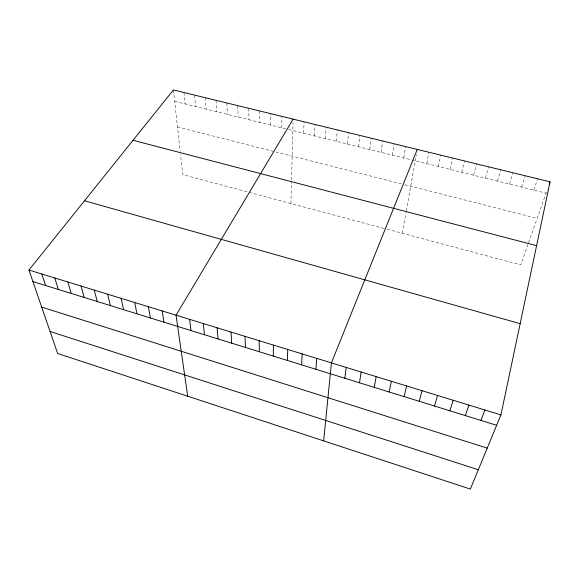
<?xml version="1.0" encoding="UTF-8"?>
<svg xmlns="http://www.w3.org/2000/svg" width="579" height="579" viewBox="0 0 579 579"><rect width="100%" height="100%" fill="white"/><g stroke="black" fill="none" stroke-linecap="round" stroke-linejoin="round"><path stroke-width="0.43" stroke-dasharray="2.9 2.17" d="M270.769 125.107L270.769 113.679M281.763 127.829L281.915 116.393M290.919 203.533L291.49 181.748M291.534 179.997L293.039 122.647M303.635 133.228L304.076 121.807M314.498 135.913L315.092 124.492M325.427 138.613L326.172 127.199M336.421 141.334L337.325 129.913M347.48 144.062L348.536 132.649M358.604 146.813L359.82 135.406M369.8 149.577L371.168 138.171M381.054 152.364L382.589 140.958M392.381 155.165L394.075 143.766M403.78 157.98L405.633 146.581M402.347 233.294L406.038 212.544M406.342 210.85L416.33 154.68M426.774 163.662L428.967 152.277M438.375 166.528L440.742 155.15M450.049 169.408L452.583 158.038M461.789 172.31L464.503 160.948M473.608 175.234L476.495 163.871M485.499 178.173L488.567 166.817M497.462 181.126L500.705 169.785M509.498 184.1L512.929 172.759M521.607 187.097L525.225 175.763M533.795 190.107L537.594 178.781M527.961 244.403L520.724 264.907L385.035 228.669M528.555 242.724L547.198 189.905M174.677 101.361L287.727 129.298M288.574 129.508L546.055 193.14M177.5 126.989L401.327 183.869M404.743 184.73L537.146 218.377M384.174 228.437L182.747 174.648L180.525 154.448M173.418 89.926L180.149 151.054M183.977 92.502L185.106 103.938M194.602 95.094L195.593 106.529M205.284 97.699L206.138 109.142M216.039 100.319L216.756 111.761M226.852 102.961L227.431 114.396M237.73 105.617L238.164 117.052M248.681 108.287L248.97 119.723M259.689 110.973L259.833 122.408"/><path stroke-width="0.87" d="M273.324 356.078L273.375 345.07M287.416 360.449L287.712 349.47M301.608 364.842L302.166 353.907M315.917 369.279L316.735 358.379M323.661 440.887L331.412 362.881L417.264 149.418M344.867 378.253L346.213 367.426M359.508 382.791L361.13 372.007M374.266 387.365L376.162 376.618M389.139 391.976L391.324 381.271M500.929 414.911L550.05 181.82L173.418 89.926L28.95 270.053L57.639 353.487L470.343 489.074L500.929 414.911L28.95 270.053M404.135 396.622L406.603 385.961M419.247 401.305L422.004 390.687M434.482 406.024L437.529 395.45M449.832 410.786L453.183 400.255M465.313 415.577L468.968 405.105M549.196 184.245L550.05 181.82M480.917 420.419L484.884 409.983M293.133 119.129L176.038 315.2L187.697 396.217M133.018 140.292L536.595 245.655M84.512 200.775L520.159 323.668M32.909 281.568L496.644 425.29M41.681 307.08L487.236 448.124M50.069 331.47L478.319 469.735M41.818 274.005L45.582 285.498M54.788 277.985L58.349 289.457M67.852 281.995L71.21 293.437M81.017 286.033L84.165 297.454M94.276 290.101L97.221 301.5M107.643 294.204L110.372 305.582M121.112 298.337L123.624 309.685M134.683 302.506L136.977 313.825M148.362 306.704L150.439 317.994M162.149 310.937L163.995 322.199M189.623 319.369L191.012 330.573M203.316 323.567L204.474 334.742M217.111 327.801L218.037 338.947M231.014 332.071L231.701 343.181M245.026 336.37L245.474 347.451M259.146 340.705L259.349 351.75"/></g></svg>
